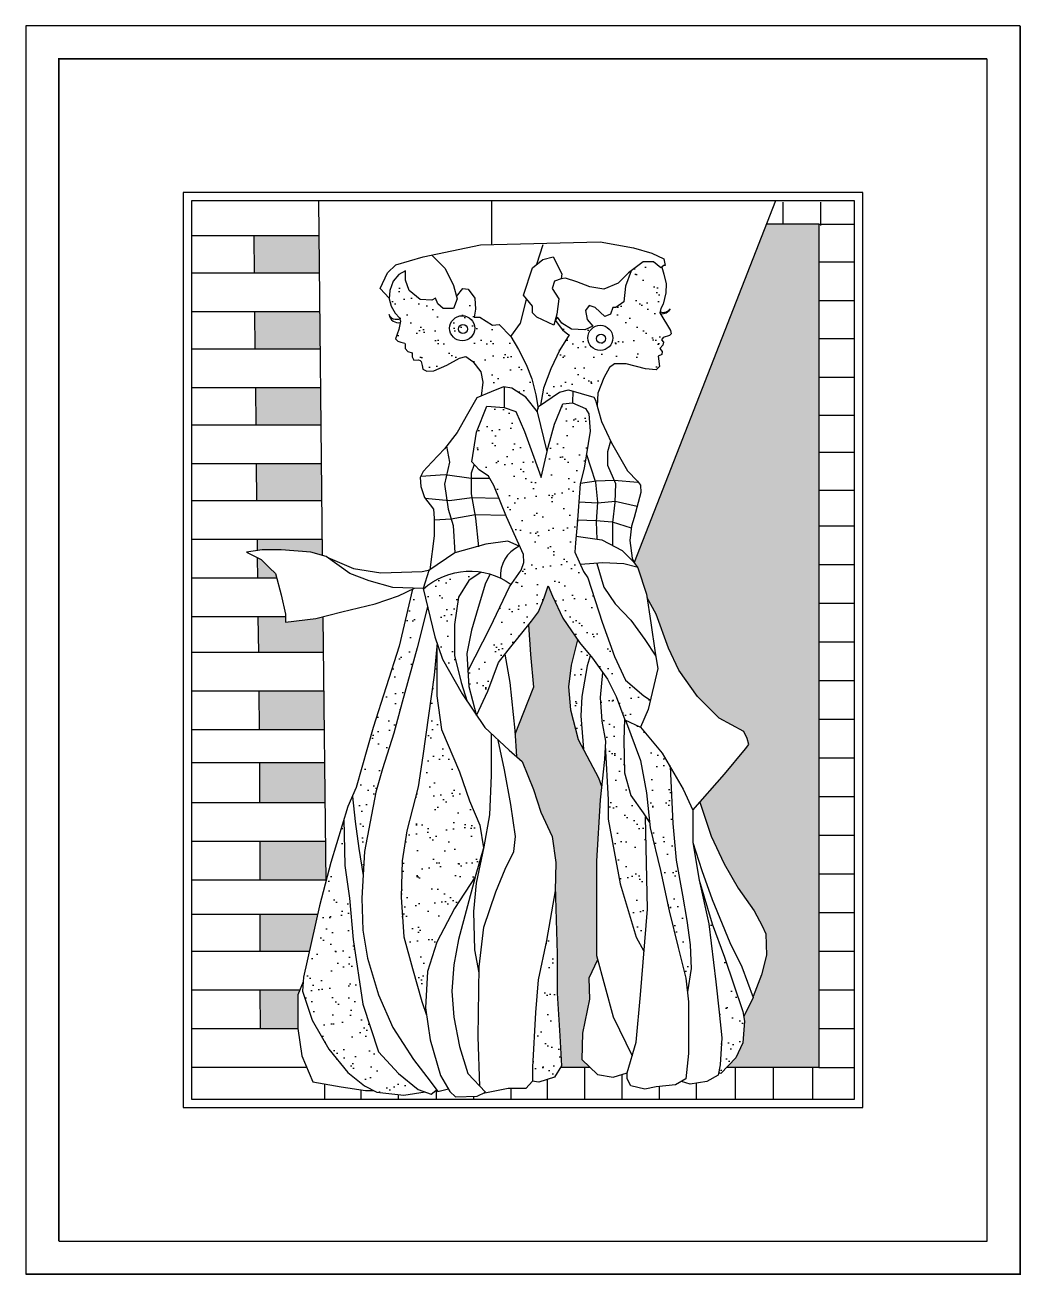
# Model space of a CAD drawing. Extents: x -66030 to 95157, y -13132 to 45879.
# Drawn here: x -57455 to -56854, y 6355 to 7109 of the extents above; entities that cross this region are included whole.
import ezdxf

# ---------------------------------------------------------------- set-up
doc = ezdxf.new("R2010")
doc.units = 0
doc.header["$LTSCALE"] = 100
doc.header["$MEASUREMENT"] = 0
for name, color, linetype in [('3', 11, 'CONTINUOUS'), ('4', 121, 'CONTINUOUS'), ('6', 6, 'CONTINUOUS'), ('7', 105, 'CONTINUOUS')]:
    doc.layers.add(name, color=color, linetype=linetype)

msp = doc.modelspace()

# ---------------------------------------------------------------- hatches: boundary and pattern name
at = {"layer": '3'}
h = msp.add_hatch(dxfattribs=at)
h.set_pattern_fill('AR-SAND', color=256, scale=5, style=0)
h.set_pattern_definition([(37.5, (-57880.589, 6289.045), (-0.314967, 9.63412), [0, -7.6, 0, -8.5, 0, -8.125]), (7.5, (-57880.589, 6289.045), (8.84888, 14.11073), [0, -4.1, 0, -6.85, 0, -2.625]), (327.5, (-57886.739, 6289.045), (15.57071, 0.028295), [0, -2.5, 0, -9, 0, -11.75]), (317.5, (-57886.739, 6289.045), (15.03063, 4.38838), [0, -1.25, 0, -5.9, 0, -6.75])])
h.paths.add_polyline_path([(-57087.61, 6784.92), (-57085.35, 6781.75), (-57080.07, 6765.92), (-57079.74, 6763.73), (-57074.26, 6753.78), (-57066.86, 6733.2), (-57060.53, 6720), (-57049.43, 6704.17), (-57036.23, 6690.97), (-57021.44, 6683.06), (-57019.33, 6678.83), (-57018.27, 6675.14), (-57020.39, 6672.5), (-57033.06, 6657.19), (-57047.93, 6640.27), (-57041.09, 6619.78), (-57033.33, 6603.13), (-57024.71, 6588.48), (-57015.23, 6574.69), (-57010.34, 6565.79), (-57008.04, 6560.91), (-57007.75, 6547.98), (-57010.63, 6536.21), (-57015.84, 6523.03), (-57015.65, 6522.5), (-57021.42, 6510.96), (-57020.93, 6508.25), (-57021.98, 6495.05), (-57026.21, 6486.08), (-57031.78, 6480.19), (-56976.1, 6480.19), (-56976.1, 6989.27), (-57007.7, 6989.27)])
h.paths.add_polyline_path([(-57143.79, 6634.41), (-57137, 6619.7), (-57134.74, 6603.86), (-57135.2, 6589.95), (-57133.95, 6548.89), (-57133.95, 6525.14), (-57132.37, 6499.28), (-57131.31, 6481.33), (-57132.02, 6480.19), (-57114.04, 6480.19), (-57119.17, 6485.02), (-57118.64, 6500.86), (-57114.41, 6521.44), (-57114.94, 6534.11), (-57109.54, 6545.45), (-57110.19, 6547.83), (-57110.19, 6604.84), (-57108.07, 6641.78), (-57107.17, 6650.08), (-57109.13, 6654.98), (-57121.28, 6678.2), (-57126.03, 6696.14), (-57127.09, 6709.87), (-57125.5, 6723.06), (-57121.78, 6738.5), (-57130.63, 6751.32), (-57136.93, 6764.61), (-57139.38, 6770.9), (-57141.83, 6763.56), (-57145.33, 6755.16), (-57149.53, 6749.57), (-57151.3, 6747.36), (-57150.02, 6729.45), (-57148.32, 6709.65), (-57151.72, 6701.17), (-57159.47, 6681.25), (-57158.47, 6667.84), (-57155.12, 6664.96), (-57148.32, 6647.99)])
h.paths.add_polyline_path([(-57290.42, 6503.52), (-57290.42, 6524.09), (-57289.28, 6526.85), (-57313.35, 6526.85), (-57313.31, 6503.52)])
h.paths.add_polyline_path([(-57278.56, 6572.63), (-57313.43, 6572.63), (-57313.39, 6550.19), (-57283.59, 6550.19)])
h.paths.add_polyline_path([(-57273.69, 6593.29), (-57273.94, 6616.62), (-57313.5, 6616.62), (-57313.47, 6593.29)])
h.paths.add_polyline_path([(-57274.18, 6639.96), (-57274.44, 6664.18), (-57313.59, 6664.18), (-57313.54, 6639.96)])
h.paths.add_polyline_path([(-57314.07, 6707.28), (-57313.81, 6683.95), (-57274.65, 6683.95), (-57274.89, 6707.28)])
h.paths.add_polyline_path([(-57297.85, 6748.89), (-57297.85, 6752.17), (-57314.57, 6752.17), (-57314.33, 6730.62), (-57275.14, 6730.62), (-57275.36, 6752.17), (-57275.48, 6752.17), (-57279.58, 6751.12)])
h.paths.add_polyline_path([(-57315.1, 6798.84), (-57315.02, 6792.11), (-57312.1, 6792.53), (-57300.52, 6792.53), (-57282.7, 6791.19), (-57275.75, 6789.21), (-57275.86, 6798.84)])
h.paths.add_polyline_path([(-57314.83, 6775.5), (-57303.32, 6775.5), (-57304.08, 6778.28), (-57307.65, 6781.84), (-57312.55, 6786.74), (-57314.97, 6787.95)])
h.paths.add_polyline_path([(-57315.61, 6844.61), (-57315.36, 6822.17), (-57276.1, 6822.17), (-57276.34, 6844.61)])
h.paths.add_polyline_path([(-57276.58, 6867.94), (-57276.82, 6890.39), (-57316.12, 6890.39), (-57315.87, 6867.94)])
h.paths.add_polyline_path([(-57316.64, 6936.16), (-57316.38, 6913.72), (-57277.07, 6913.72), (-57277.3, 6936.16)])
h.paths.add_polyline_path([(-57277.55, 6959.5), (-57277.79, 6982.03), (-57317.15, 6982.03), (-57316.9, 6959.5)])
h = msp.add_hatch(dxfattribs=at)
h.set_pattern_fill('AR-SAND', color=256, scale=8.333333, style=0)
h.set_pattern_definition([(37.5, (-58007.653, 5330.731), (-0.524945, 16.056865), [0, -12.66667, 0, -14.16667, 0, -13.54167]), (7.5, (-58007.653, 5330.73), (14.74814, 23.51788), [0, -6.83333, 0, -11.41667, 0, -4.375]), (327.5, (-58017.903, 5330.731), (25.95118, 0.04716), [0, -4.16667, 0, -15, 0, -19.58333]), (317.5, (-58017.903, 5330.73), (25.05106, 7.31396), [0, -2.08333, 0, -9.83333, 0, -11.25])])
h.paths.add_polyline_path([(-57216.07, 6906.27), (-57215.42, 6903.87), (-57214.98, 6901.69), (-57212.59, 6900.39), (-57208.45, 6900.61), (-57200.6, 6904.09), (-57192.98, 6908.22), (-57189.06, 6909.31), (-57184.92, 6906.27), (-57180.13, 6899.95), (-57178.82, 6893.86), (-57179.81, 6885.45), (-57173.94, 6887.92), (-57165.95, 6891.21), (-57165.95, 6890.96), (-57161.46, 6890.15), (-57152.99, 6884.8), (-57146, 6876.06), (-57145.49, 6877.96), (-57146.82, 6886.12), (-57149.26, 6895.86), (-57152.63, 6904.47), (-57157.31, 6913.45), (-57161.91, 6921.42), (-57169.04, 6928.54), (-57173.05, 6928.1), (-57180.62, 6933), (-57184.19, 6933), (-57183.3, 6937.89), (-57183.74, 6944.57), (-57187.75, 6949.92), (-57190.87, 6950.36), (-57194.8, 6945.45), (-57194.44, 6944.13), (-57196.66, 6938.34), (-57202.9, 6938.34), (-57206.02, 6941.01), (-57207.36, 6944.57), (-57209.59, 6943.24), (-57216.71, 6943.68), (-57223.4, 6949.02), (-57225.63, 6955.26), (-57225.63, 6961.05), (-57229.58, 6958.73), (-57233.06, 6954.81), (-57235.02, 6949.15), (-57235.46, 6944.14), (-57234.15, 6939.57), (-57231.76, 6935.44), (-57229.14, 6932.61), (-57228.93, 6931.98, 0.000103), (-57228.93, 6931.98, -0.000103), (-57228.93, 6931.98), (-57228.49, 6930.65), (-57229.58, 6925.64), (-57231.54, 6919.98), (-57230.23, 6918.46), (-57228.27, 6918.02), (-57225.87, 6917.37), (-57225.66, 6916.5), (-57225.66, 6914.1), (-57224.13, 6912.36), (-57221.52, 6911.49), (-57221.52, 6909.1), (-57220.43, 6907.14), (-57217.6, 6907.35), (-57216.72, 6906.92)])
h.paths.add_polyline_path([(-57137.85, 6901.83), (-57142.3, 6890.25), (-57144.11, 6879.85), (-57132.6, 6887.82), (-57127.12, 6889.24), (-57111.9, 6884.78), (-57110.89, 6882.96), (-57109.89, 6879.42), (-57109.45, 6887.07), (-57105.9, 6896.43), (-57102.34, 6902.61), (-57099.34, 6904.85), (-57092.41, 6904.85), (-57080.79, 6901.86), (-57074.24, 6901.3), (-57072.17, 6903.17), (-57073.11, 6909.53), (-57070.86, 6910.47), (-57070.68, 6912.34), (-57071.99, 6914.03), (-57070.3, 6916.09), (-57069.93, 6917.96), (-57071.05, 6919.27), (-57070.11, 6920.77), (-57066.18, 6921.89), (-57065.24, 6923.01), (-57065.62, 6925.07), (-57071.99, 6935.56), (-57071.42, 6938.18), (-57070.11, 6940.8), (-57068.43, 6947.73), (-57068.24, 6953.15), (-57069.64, 6958.88), (-57070.94, 6963.21), (-57071.45, 6962.83), (-57075.91, 6966.39), (-57082.15, 6966.39), (-57089.44, 6960.93), (-57092.84, 6951.7), (-57093.73, 6942.35), (-57098.63, 6938.78), (-57100.42, 6938.78), (-57101.75, 6934.78), (-57105.32, 6933.44), (-57111.11, 6938.78), (-57114.68, 6940.12), (-57116.9, 6937), (-57116.01, 6931.66), (-57112.45, 6927.65), (-57117.35, 6925.43), (-57125.37, 6925.87), (-57131.16, 6929.43), (-57133.84, 6933), (-57135.17, 6931.21), (-57130.72, 6925.43), (-57127.6, 6922.75), (-57126.71, 6922.31), (-57132.5, 6913.4)])
h.paths.add_polyline_path([(-57115.56, 6920.53, -1), (-57100.42, 6920.53, -1)], flags=16)
h.paths.add_polyline_path([(-57110.22, 6920.08, -1), (-57104.87, 6920.08, -1)], flags=0)
h.paths.add_polyline_path([(-57175.43, 6837), (-57172.28, 6831.41), (-57164.58, 6812.52), (-57154.43, 6789.79), (-57154.08, 6784.89), (-57155.83, 6780.34), (-57162.83, 6770.2), (-57174.38, 6745.72), (-57187.91, 6719.39), (-57187.38, 6710.22), (-57182.73, 6692.77), (-57182.6, 6692.59), (-57175.78, 6707.25), (-57169.48, 6724.73), (-57163.53, 6732.08), (-57149.53, 6749.57), (-57145.33, 6755.16), (-57141.83, 6763.56), (-57139.38, 6770.9), (-57136.93, 6764.61), (-57130.63, 6751.32), (-57120.48, 6736.63), (-57112.78, 6727.18), (-57103.68, 6714.59), (-57098.43, 6704.1), (-57093.17, 6690.01), (-57083.77, 6685.69), (-57079.01, 6696.25), (-57077.68, 6701.93), (-57081.63, 6704.45), (-57092.83, 6713.89), (-57099.48, 6728.23), (-57106.83, 6748.87), (-57115.58, 6775.8), (-57118.03, 6779.64), (-57123.28, 6791.19), (-57122.93, 6796.78), (-57121.88, 6807.97), (-57120.1, 6832.94), (-57120.01, 6832.95), (-57117.68, 6841.9), (-57114.18, 6864.28), (-57114.88, 6874.78), (-57116.98, 6877.92), (-57124.68, 6881.33), (-57130.63, 6880.72), (-57135.53, 6868.48), (-57139.38, 6854.49), (-57143.58, 6836.3), (-57148.13, 6848.54), (-57153.73, 6863.93), (-57158.98, 6876.17), (-57165.95, 6878.52), (-57176.54, 6879.23), (-57182.78, 6863.58), (-57185.58, 6845.75), (-57181.03, 6840.85)])
h.paths.add_polyline_path([(-57207.76, 6740.2), (-57203.24, 6726.62), (-57191.35, 6705.69), (-57188.3, 6701.12), (-57191.91, 6712.48), (-57195.88, 6728.89), (-57195.88, 6747.55), (-57193.61, 6763.96), (-57187.38, 6774.14), (-57179.82, 6779.18, 0.224142), (-57214.88, 6769.01)])
h.paths.add_polyline_path([(-57245.13, 6685.33), (-57255.32, 6649.12), (-57257.6, 6644.05), (-57255.87, 6628.68), (-57253.67, 6612.43), (-57251.09, 6596.19), (-57250.22, 6610.65), (-57243.43, 6646.29), (-57239.47, 6660.43), (-57232.67, 6681.93), (-57227.58, 6700.6), (-57218.52, 6733.41), (-57212.2, 6758.16), (-57214.97, 6769.37), (-57220.09, 6769.5), (-57221.39, 6768.88), (-57229.28, 6734.54)])
h.paths.add_polyline_path([(-57186.82, 6641.2), (-57193.05, 6658.74), (-57203.8, 6684.19), (-57206.63, 6704.56), (-57206.63, 6735.11), (-57208.33, 6717.01), (-57215.12, 6668.35), (-57217.95, 6649.69), (-57224.75, 6623.1), (-57227.58, 6604.99), (-57228.14, 6582.93), (-57226.45, 6559.17), (-57221.35, 6539.94), (-57215.69, 6520.13), (-57212.79, 6511.85), (-57213.43, 6516.17), (-57212.29, 6538.24), (-57206.63, 6555.78), (-57195.88, 6576.14), (-57183.42, 6595.38), (-57178.53, 6612.76), (-57180.59, 6626.49)])
h.paths.add_polyline_path([(-57257.02, 6557.47), (-57259.28, 6582.36), (-57262.11, 6602.16), (-57262.73, 6630.08), (-57270.6, 6603.86), (-57277.4, 6577.84), (-57287.02, 6534.84), (-57287.59, 6526.36), (-57281.93, 6508.82), (-57271.74, 6491.28), (-57260.41, 6477.14), (-57250.22, 6469.22), (-57242.86, 6465.26), (-57226.45, 6463.56), (-57213.77, 6465.46), (-57217.95, 6466.96), (-57229.84, 6476.57), (-57241.73, 6489.59), (-57251.36, 6518.44)])
h.paths.add_polyline_path([(-57133.95, 6525.14), (-57133.95, 6548.89), (-57135.2, 6589.95), (-57135.3, 6586.89), (-57140.4, 6556.91), (-57145.49, 6533.15), (-57147.19, 6513.35), (-57148.89, 6480.53), (-57148.89, 6471.89), (-57145.05, 6471.3), (-57135.54, 6474.47), (-57131.31, 6481.33), (-57132.37, 6499.28)])
h.paths.add_polyline_path([(-57080.63, 6631.51), (-57082.19, 6633.86), (-57089.59, 6644.42), (-57093.29, 6658.14), (-57093.81, 6677.67), (-57093.29, 6690.32), (-57098.43, 6704.1), (-57103.68, 6714.59), (-57106.57, 6718.58), (-57108.07, 6703.53), (-57107.02, 6689.28), (-57104.91, 6677.14), (-57105.02, 6674.67), (-57103.32, 6641.78), (-57103.32, 6630.17), (-57095.93, 6591.11), (-57086.42, 6558.92), (-57081.63, 6550.4), (-57079.55, 6575.81)])
h.paths.add_polyline_path([(-57127.09, 6709.87), (-57126.03, 6696.14), (-57121.28, 6678.2), (-57118.18, 6672.28), (-57119.69, 6692.45), (-57119.17, 6704.06), (-57116, 6722.53), (-57114.06, 6728.74), (-57120.48, 6736.63), (-57121.78, 6738.5), (-57125.5, 6723.06)])
h.paths.add_polyline_path([(-57065.87, 6661.86), (-57070.56, 6669.86), (-57083.77, 6685.69), (-57092.73, 6689.81), (-57083.78, 6665.53), (-57080.08, 6646), (-57077.97, 6624.89), (-57071.63, 6599.03), (-57066.35, 6574.75), (-57061.07, 6552.58), (-57056.31, 6534.11), (-57055.4, 6525.86), (-57053.15, 6539.92), (-57053.67, 6554.17), (-57055.79, 6568.94), (-57058.43, 6584.25), (-57062.12, 6605.36), (-57064.24, 6627.53)])
h.paths.add_polyline_path([(-57034.66, 6498.22), (-57035.72, 6481.86), (-57036.54, 6476.92), (-57035.19, 6476.58), (-57026.21, 6486.08), (-57021.98, 6495.05), (-57020.93, 6508.25), (-57021.98, 6514.05), (-57033.07, 6546.78), (-57040.47, 6566.83), (-57048.39, 6593.22), (-57042.58, 6566.83), (-57038.36, 6532), (-57036.24, 6513.53)])

# ---------------------------------------------------------------- linework, layer by layer
for p, q in [((-56954.64, 6989.04), (-56976.1, 6989.04)), ((-57277.79, 6982.03), (-57354.1, 6982.03)), ((-56954.64, 6966.18), (-56976.1, 6966.18)), ((-57277.55, 6959.5), (-57354.64, 6959.5)), ((-56954.64, 6942.85), (-56976.1, 6942.85)), ((-57277.3, 6936.16), (-57354.64, 6936.16)), ((-56954.64, 6919.96), (-56976.1, 6919.96)), ((-57277.07, 6913.72), (-57354.64, 6913.72)), ((-56954.64, 6896.62), (-56976.1, 6896.62)), ((-57276.82, 6890.39), (-57354.64, 6890.39)), ((-56954.64, 6873.74), (-56976.1, 6873.74)), ((-57276.58, 6867.94), (-57354.64, 6867.94)), ((-56954.64, 6851.29), (-56976.1, 6851.29)), ((-57276.34, 6844.61), (-57354.64, 6844.61)), ((-56954.64, 6828.41), (-56976.1, 6828.41)), ((-57276.1, 6822.17), (-57354.64, 6822.17)), ((-56954.64, 6806.85), (-56976.1, 6806.85)), ((-57275.86, 6798.84), (-57354.64, 6798.84)), ((-56954.64, 6783.52), (-56976.1, 6783.52)), ((-57303.32, 6775.5), (-57354.64, 6775.5)), ((-56954.64, 6760.19), (-56976.1, 6760.19)), ((-57297.85, 6752.17), (-57354.64, 6752.17)), ((-57275.36, 6752.17), (-57275.48, 6752.17)), ((-56954.64, 6736.85), (-56976.1, 6736.85)), ((-57275.14, 6730.62), (-57354.64, 6730.62)), ((-56954.64, 6713.52), (-56976.1, 6713.52)), ((-57274.89, 6707.28), (-57354.64, 6707.28)), ((-57274.65, 6683.95), (-57354.64, 6683.95)), ((-56954.64, 6690.19), (-56976.1, 6690.19)), ((-57274.44, 6664.18), (-57354.64, 6664.18)), ((-56954.64, 6666.85), (-56976.1, 6666.85)), ((-57274.18, 6639.96), (-57354.64, 6639.96)), ((-56954.64, 6643.52), (-56976.1, 6643.52)), ((-57273.94, 6616.62), (-57354.64, 6616.62)), ((-56954.64, 6620.19), (-56976.1, 6620.19)), ((-57273.69, 6593.29), (-57354.64, 6593.29)), ((-56954.64, 6596.85), (-56976.1, 6596.85)), ((-57278.56, 6572.63), (-57354.64, 6572.63)), ((-56954.64, 6573.52), (-56976.1, 6573.52)), ((-57283.59, 6550.19), (-57354.64, 6550.19)), ((-56954.64, 6550.19), (-56976.1, 6550.19)), ((-57289.28, 6526.85), (-57354.64, 6526.85)), ((-56954.64, 6526.85), (-56976.1, 6526.85)), ((-57290.39, 6503.52), (-57354.64, 6503.52)), ((-56954.64, 6503.52), (-56976.1, 6503.52))]:
    msp.add_line(p, q, dxfattribs=at)
for points in [[(-57278.01, 7003.16), (-57275.75, 6789.21)], [(-57173.69, 7003.16), (-57173.69, 6976.79)], [(-57002.27, 7003.16), (-57087.61, 6784.92)], [(-56997.78, 7002.5), (-56997.78, 6989.27)], [(-56975.06, 7002.5), (-56975.06, 6988.25)], [(-57007.7, 6989.27), (-56976.1, 6989.27), (-56976.1, 6480.19), (-57031.78, 6480.19)], [(-57317.15, 6982.03), (-57316.9, 6959.5)], [(-57235.43, 6944.57), (-57240.78, 6950.36), (-57236.32, 6959.71), (-57231.42, 6964.61), (-57214.93, 6969.51), (-57180.18, 6976.63), (-57107.99, 6978.41), (-57087.94, 6974.85), (-57076.8, 6971.73), (-57069.67, 6968.17), (-57068.78, 6964.16), (-57069.67, 6964.16), (-57071.45, 6962.83), (-57075.91, 6966.39), (-57082.15, 6966.39), (-57091.06, 6959.71), (-57097.3, 6953.48), (-57105.76, 6949.92), (-57114.23, 6951.25), (-57122.25, 6954.37), (-57128.93, 6956.59), (-57131.61, 6956.15)], [(-57209.59, 6970.4), (-57201.57, 6962.38), (-57196.66, 6952.14), (-57194.44, 6944.13), (-57196.66, 6938.34), (-57202.9, 6938.34), (-57206.02, 6941.01), (-57207.36, 6944.57), (-57209.59, 6943.24), (-57216.71, 6943.68), (-57223.4, 6949.02), (-57225.63, 6955.26), (-57225.63, 6961.05)], [(-57142.75, 6976.63), (-57146.44, 6964.83)], [(-57131.61, 6956.15), (-57135.62, 6954.81), (-57136.96, 6950.36), (-57132.94, 6944.13), (-57134.28, 6934.78), (-57136.06, 6928.1), (-57146.31, 6933), (-57148.99, 6935.67), (-57148.99, 6939.67), (-57154.33, 6946.35), (-57148.99, 6962.83), (-57142.75, 6967.73), (-57136.51, 6969.51), (-57131.16, 6959.27), (-57131.61, 6956.15)], [(-57070.94, 6963.21), (-57069.64, 6958.88), (-57068.24, 6953.15), (-57068.43, 6947.73), (-57070.11, 6940.8), (-57071.42, 6938.18), (-57071.99, 6935.56), (-57065.62, 6925.07), (-57065.24, 6923.01), (-57066.18, 6921.89), (-57070.11, 6920.77), (-57071.05, 6919.27), (-57069.93, 6917.96), (-57070.3, 6916.09), (-57071.99, 6914.03), (-57070.68, 6912.34), (-57070.86, 6910.47), (-57073.11, 6909.53), (-57072.17, 6903.17), (-57074.24, 6901.3), (-57080.79, 6901.86), (-57092.41, 6904.85), (-57099.34, 6904.85), (-57102.34, 6902.61), (-57105.9, 6896.43), (-57109.45, 6887.07), (-57109.89, 6879.42)], [(-57225.63, 6961.05), (-57229.58, 6958.73), (-57233.06, 6954.81), (-57235.02, 6949.15), (-57235.46, 6944.14), (-57234.15, 6939.57), (-57231.76, 6935.44), (-57229.14, 6932.61), (-57228.49, 6930.65), (-57229.58, 6925.64), (-57231.54, 6919.98), (-57230.23, 6918.46), (-57228.27, 6918.02), (-57225.87, 6917.37), (-57225.66, 6916.5), (-57225.66, 6914.1), (-57224.13, 6912.36), (-57221.52, 6911.49), (-57221.52, 6909.1), (-57220.43, 6907.14), (-57217.6, 6907.35), (-57216.72, 6906.92), (-57216.07, 6906.27), (-57215.42, 6903.87), (-57214.98, 6901.69), (-57212.59, 6900.39), (-57208.45, 6900.61), (-57200.6, 6904.09), (-57192.98, 6908.22), (-57189.06, 6909.31), (-57184.92, 6906.27), (-57180.13, 6899.95), (-57178.82, 6893.86), (-57179.81, 6885.45)], [(-57089.44, 6960.93), (-57092.84, 6951.7), (-57093.73, 6942.35), (-57098.63, 6938.78), (-57100.42, 6938.78), (-57101.75, 6934.78), (-57105.32, 6933.44), (-57111.11, 6938.78), (-57114.68, 6940.12), (-57116.9, 6937), (-57116.01, 6931.66), (-57112.45, 6927.65), (-57117.35, 6925.43), (-57125.37, 6925.87), (-57131.16, 6929.43), (-57133.84, 6933), (-57135.17, 6931.21), (-57130.72, 6925.43), (-57127.6, 6922.75), (-57126.71, 6922.31), (-57132.5, 6913.4), (-57137.85, 6901.83), (-57142.3, 6890.25), (-57144.11, 6879.85)], [(-57194.8, 6945.45), (-57190.87, 6950.36), (-57187.75, 6949.92), (-57183.74, 6944.57), (-57183.3, 6937.89), (-57184.19, 6933), (-57180.62, 6933), (-57173.05, 6928.1), (-57169.04, 6928.54), (-57161.91, 6921.42), (-57156.12, 6929.43), (-57152.55, 6943.68)], [(-57316.64, 6936.16), (-57316.38, 6913.72)], [(-57161.91, 6921.42), (-57157.31, 6913.45), (-57152.63, 6904.47), (-57149.26, 6895.86), (-57146.82, 6886.12), (-57145.49, 6877.96)], [(-57316.12, 6890.39), (-57315.87, 6867.94)], [(-57139.98, 6851.91), (-57145.87, 6875.9), (-57152.99, 6884.8), (-57161.46, 6890.15), (-57166.36, 6891.04), (-57173.94, 6887.92), (-57182.4, 6884.36), (-57188.2, 6874.56), (-57194.43, 6863.43), (-57202.01, 6853.63), (-57209.58, 6845.62), (-57214.93, 6839.83), (-57216.71, 6836.27), (-57216.27, 6830.93), (-57214.04, 6824.25), (-57208.69, 6817.12), (-57208.25, 6811.78), (-57208.25, 6801.09), (-57210.84, 6780.45)], [(-57165.95, 6890.99), (-57165.95, 6878.52)], [(-57146, 6876.06), (-57145.19, 6879.1), (-57132.6, 6887.82), (-57127.12, 6889.24), (-57111.9, 6884.78), (-57110.89, 6882.96), (-57107.23, 6869.98), (-57101.14, 6857.2), (-57091.6, 6840.36), (-57085.52, 6834.08), (-57083.69, 6831.64), (-57083.49, 6827.18), (-57087.55, 6812.17), (-57089.17, 6806.9), (-57090.18, 6798.18), (-57088.76, 6787.63), (-57087.62, 6784.93)], [(-57124.5, 6888.48), (-57124.68, 6881.33)], [(-57187.91, 6719.39), (-57174.38, 6745.72), (-57162.83, 6770.2), (-57155.83, 6780.34), (-57154.08, 6784.89), (-57154.43, 6789.79), (-57164.58, 6812.52), (-57172.28, 6831.41), (-57175.43, 6837), (-57181.03, 6840.85), (-57185.58, 6845.75), (-57182.78, 6863.58), (-57176.54, 6879.23), (-57165.95, 6878.52), (-57158.98, 6876.17), (-57153.73, 6863.93), (-57148.13, 6848.54), (-57143.58, 6836.3), (-57139.38, 6854.49), (-57135.53, 6868.48), (-57130.63, 6880.72), (-57124.68, 6881.33), (-57116.98, 6877.92), (-57114.88, 6874.78), (-57114.18, 6864.28), (-57117.68, 6841.9), (-57120.13, 6832.46), (-57121.88, 6807.97), (-57122.93, 6796.78), (-57123.28, 6791.19), (-57118.03, 6779.64), (-57115.58, 6775.8), (-57106.83, 6748.87), (-57099.48, 6728.23), (-57092.83, 6713.89), (-57081.63, 6704.45), (-57077.68, 6701.93)], [(-57101.74, 6858.21), (-57103.57, 6851.72), (-57103.57, 6843.81), (-57098.9, 6832.66), (-57099.31, 6821.09), (-57100.73, 6809.13), (-57100.73, 6795.34)], [(-57200.84, 6855.15), (-57198.92, 6845.57), (-57202.04, 6832.21), (-57199.81, 6817.07), (-57196.7, 6807.28), (-57195.82, 6790.74)], [(-57116.41, 6850.07), (-57113.92, 6842.8), (-57110.88, 6833.47), (-57109.66, 6821.3), (-57110.47, 6809.53), (-57110.07, 6798.99)], [(-57315.61, 6844.61), (-57315.36, 6822.17)], [(-57184.05, 6844.1), (-57186, 6838.89), (-57186, 6826.42), (-57183.33, 6811.73), (-57181.55, 6794.36)], [(-57216.31, 6837.08), (-57201.6, 6838), (-57186, 6835.78), (-57174.74, 6835.78)], [(-57120.01, 6832.95), (-57110.47, 6834.28), (-57099.71, 6834.68), (-57085.3, 6833.47)], [(-57213.67, 6823.76), (-57198.92, 6822.42), (-57185.56, 6824.2), (-57169.14, 6823.7)], [(-57120.92, 6821.52), (-57109.46, 6820.89), (-57099.11, 6821.91), (-57085.71, 6818.98)], [(-57208.25, 6810.75), (-57198.03, 6811.29), (-57183.33, 6813.96), (-57164.97, 6813.47)], [(-57121.68, 6810.75), (-57110.47, 6810.34), (-57100.93, 6809.53), (-57089.3, 6805.8)], [(-57157.04, 6794.75), (-57163.72, 6797.87), (-57177.09, 6796.09), (-57195.81, 6790.75), (-57211.4, 6780.06), (-57214.97, 6769.37), (-57233.24, 6769.82), (-57247.49, 6773.83), (-57259.08, 6778.28), (-57273.34, 6788.52), (-57282.7, 6791.19), (-57300.52, 6792.53), (-57312.1, 6792.53), (-57321.46, 6791.19), (-57312.55, 6786.74), (-57307.65, 6781.84), (-57304.08, 6778.28), (-57300.52, 6765.37), (-57297.85, 6753.79), (-57297.85, 6748.89), (-57279.58, 6751.12), (-57263.98, 6755.13), (-57243.93, 6760.02), (-57229.67, 6764.92), (-57220.09, 6769.5)], [(-57315.1, 6798.84), (-57315.02, 6792.11)], [(-57122.55, 6800.86), (-57107, 6798.64), (-57094.86, 6792.31), (-57087.99, 6785.45), (-57085.35, 6781.75), (-57080.07, 6765.92), (-57077.43, 6748.5), (-57074.79, 6730.56), (-57073.2, 6721.06), (-57079.01, 6696.25), (-57083.77, 6685.69), (-57070.56, 6669.86), (-57057.89, 6648.22), (-57052.08, 6635.55), (-57033.06, 6657.19), (-57020.39, 6672.5), (-57018.27, 6675.14), (-57019.33, 6678.83), (-57021.44, 6683.06), (-57036.23, 6690.97), (-57049.43, 6704.17), (-57060.53, 6720), (-57066.86, 6733.2), (-57074.26, 6753.78), (-57079.74, 6763.73)], [(-57314.97, 6787.95), (-57314.83, 6775.5)], [(-57272.45, 6788.08), (-57256.85, 6781.4), (-57240.37, 6778.72), (-57215.41, 6779.62), (-57210.84, 6780.45)], [(-57119.96, 6783.88), (-57106.48, 6784.92), (-57093.8, 6784.39), (-57085.88, 6782.28)], [(-57110.17, 6784.39), (-57105.95, 6770.14), (-57099.08, 6760.11), (-57089.58, 6750.09), (-57081.12, 6738.47), (-57074.43, 6728.45)], [(-57179.82, 6779.18), (-57187.38, 6774.14), (-57193.61, 6763.96), (-57195.88, 6747.55), (-57195.88, 6728.89), (-57191.91, 6712.48), (-57188.3, 6701.12)], [(-57174.43, 6777.96), (-57177.19, 6772.45), (-57181.72, 6757.74), (-57185.69, 6744.16), (-57188.52, 6730.02), (-57187.38, 6710.22), (-57182.86, 6693.25)], [(-57221.39, 6768.88), (-57229.28, 6734.54), (-57245.13, 6685.33), (-57255.32, 6649.12), (-57260.41, 6637.8), (-57270.6, 6603.86), (-57277.4, 6577.84), (-57287.02, 6534.84), (-57287.59, 6526.36), (-57281.93, 6508.82), (-57271.74, 6491.28), (-57260.41, 6477.14), (-57250.22, 6469.22), (-57242.86, 6465.26), (-57226.45, 6463.56), (-57213.77, 6465.46)], [(-57214.97, 6769.37), (-57207.76, 6740.2), (-57203.24, 6726.62), (-57191.35, 6705.69), (-57177.76, 6685.33), (-57163.04, 6671.75), (-57155.12, 6664.96), (-57148.32, 6647.99), (-57143.79, 6634.41), (-57137, 6619.7), (-57134.74, 6603.86), (-57135.3, 6586.89), (-57140.4, 6556.91), (-57145.49, 6533.15), (-57147.19, 6513.35), (-57148.89, 6480.53), (-57148.89, 6472.05), (-57152.85, 6467.52), (-57163.61, 6467.52), (-57177.76, 6464.69), (-57177.98, 6464.91)], [(-57182.6, 6692.59), (-57175.78, 6707.25), (-57169.48, 6724.73), (-57163.53, 6732.08), (-57149.53, 6749.57), (-57145.33, 6755.16), (-57141.83, 6763.56), (-57139.38, 6770.9), (-57136.93, 6764.61), (-57130.63, 6751.32), (-57120.48, 6736.63), (-57112.78, 6727.18), (-57103.68, 6714.59), (-57098.43, 6704.1), (-57093.17, 6690.01), (-57083.77, 6685.69)], [(-57314.57, 6752.17), (-57314.33, 6730.62)], [(-57275.36, 6752.2), (-57273.68, 6592.09)], [(-57212.2, 6758.16), (-57218.52, 6733.41), (-57227.58, 6700.6), (-57232.67, 6681.93), (-57239.47, 6660.43), (-57243.43, 6646.29), (-57250.22, 6610.65), (-57251.92, 6582.36), (-57251.36, 6563.13), (-57248.52, 6546.16), (-57241.73, 6524.09), (-57233.24, 6504.29), (-57220.79, 6485.06), (-57210.6, 6472.05), (-57206.07, 6465.83), (-57199.56, 6467.27)], [(-57151.3, 6747.36), (-57150.02, 6729.45), (-57148.32, 6709.65), (-57151.72, 6701.17), (-57159.47, 6681.25)], [(-57206.51, 6736.43), (-57208.33, 6717.01), (-57215.12, 6668.35), (-57217.95, 6649.69), (-57224.75, 6623.1), (-57227.58, 6604.99), (-57228.14, 6582.93), (-57226.45, 6559.17), (-57221.35, 6539.94), (-57215.69, 6520.13), (-57212.79, 6511.85)], [(-57121.81, 6738.37), (-57125.5, 6723.06), (-57127.09, 6709.87), (-57126.03, 6696.14), (-57121.28, 6678.2), (-57109.13, 6654.98), (-57107.17, 6650.08)], [(-57206.63, 6735.11), (-57206.63, 6704.56), (-57203.8, 6684.19), (-57193.05, 6658.74), (-57186.82, 6641.2), (-57180.59, 6626.49), (-57178.53, 6612.76)], [(-57165.54, 6729.61), (-57162.48, 6712.48), (-57159.64, 6683.63), (-57158.47, 6667.84)], [(-57114.06, 6728.74), (-57116, 6722.53), (-57119.17, 6704.06), (-57119.69, 6692.45), (-57118.18, 6672.28)], [(-57106.57, 6718.58), (-57108.07, 6703.53), (-57107.02, 6689.28), (-57104.91, 6677.14), (-57105.43, 6666.06), (-57108.07, 6641.78), (-57110.19, 6604.84), (-57110.19, 6547.83), (-57100.15, 6510.89), (-57088.82, 6487.2)], [(-57314.07, 6707.28), (-57313.81, 6683.95)], [(-57093.29, 6690.34), (-57093.81, 6677.67), (-57093.29, 6658.14), (-57089.59, 6644.42), (-57082.19, 6633.86), (-57078.28, 6628)], [(-57092.73, 6689.81), (-57083.78, 6665.53), (-57080.08, 6646), (-57077.97, 6624.89), (-57071.63, 6599.03), (-57066.35, 6574.75), (-57061.07, 6552.58), (-57056.31, 6534.11), (-57054.73, 6519.86), (-57054.73, 6488.72), (-57056.31, 6473.41), (-57062.65, 6469.72), (-57074.27, 6468.66), (-57081.14, 6467.08), (-57089.59, 6469.19), (-57091.7, 6473.41), (-57091.7, 6477.11)], [(-57173.8, 6681.37), (-57173.8, 6656.47), (-57174.93, 6632.71), (-57178.33, 6613.48), (-57183.42, 6595.38), (-57195.88, 6576.14), (-57206.63, 6555.78), (-57212.29, 6538.24), (-57213.43, 6516.17), (-57210.6, 6496.94), (-57204.37, 6475.44), (-57198.71, 6465.83), (-57195.31, 6462.43), (-57182.29, 6463), (-57177.19, 6465.26)], [(-57180.64, 6468.89), (-57181.72, 6498.64), (-57181.16, 6541.07), (-57178.33, 6564.83), (-57170.97, 6586.32), (-57165.31, 6599.9), (-57160.21, 6610.65), (-57159.08, 6619.7), (-57161.91, 6638.94), (-57165.87, 6659.87), (-57169.56, 6677.76)], [(-57105.02, 6674.67), (-57103.32, 6641.78), (-57103.32, 6630.17), (-57095.93, 6591.11), (-57086.42, 6558.92), (-57081.67, 6550.47)], [(-57313.59, 6664.18), (-57313.54, 6639.96)], [(-57065.87, 6661.86), (-57064.24, 6627.53), (-57062.12, 6605.36), (-57058.43, 6584.25), (-57055.79, 6568.94), (-57053.67, 6554.17), (-57053.15, 6539.92), (-57055.4, 6525.86)], [(-57257.57, 6643.74), (-57255.87, 6628.68), (-57253.67, 6612.43), (-57251.09, 6596.19)], [(-57047.93, 6640.27), (-57041.09, 6619.78), (-57033.33, 6603.13), (-57024.71, 6588.48), (-57015.23, 6574.69), (-57010.34, 6565.79), (-57008.04, 6560.91), (-57007.75, 6547.98), (-57010.63, 6536.21), (-57015.84, 6523.03)], [(-57109.66, 6545.19), (-57114.94, 6534.11), (-57114.41, 6521.44), (-57118.64, 6500.86), (-57119.17, 6485.02), (-57109.66, 6476.05), (-57100.15, 6474.47), (-57091.7, 6477.11), (-57086.42, 6495.58), (-57083.78, 6524.08), (-57079.55, 6575.81), (-57080.63, 6631.51)], [(-57052.08, 6635.55), (-57052.09, 6615.92), (-57048.39, 6593.22), (-57042.58, 6566.83), (-57038.36, 6532), (-57036.24, 6513.53), (-57034.66, 6498.22), (-57035.72, 6481.86), (-57036.77, 6475.52), (-57043.64, 6471.83), (-57053.67, 6470.25), (-57059.09, 6471.79)], [(-57262.73, 6630.08), (-57262.11, 6602.16), (-57259.28, 6582.36), (-57257.02, 6557.47), (-57251.36, 6518.44), (-57241.73, 6489.59), (-57229.84, 6476.57), (-57217.95, 6466.96), (-57210.03, 6464.13), (-57207.2, 6466.39)], [(-57313.5, 6616.62), (-57313.47, 6593.29)], [(-57052.09, 6615.92), (-57046.81, 6599.03), (-57040.47, 6581.61), (-57029.91, 6555.75), (-57022.51, 6540.97), (-57015.65, 6522.5), (-57021.42, 6510.96)], [(-57178.33, 6613.48), (-57182.86, 6591.42), (-57184.55, 6574.44), (-57183.99, 6551.25), (-57181.21, 6537.35)], [(-57183.55, 6595.18), (-57193.61, 6557.47), (-57196.44, 6542.2), (-57197.57, 6526.36), (-57196.44, 6510.52), (-57193.05, 6492.98), (-57187.95, 6476.57), (-57177.19, 6465.26)], [(-57048.39, 6593.22), (-57040.47, 6566.83), (-57033.07, 6546.78), (-57021.98, 6514.05), (-57020.93, 6508.25), (-57021.98, 6495.05), (-57026.21, 6486.08), (-57035.19, 6476.58), (-57036.54, 6476.92)], [(-57135.2, 6589.95), (-57133.95, 6548.89), (-57133.95, 6525.14), (-57132.37, 6499.28), (-57131.31, 6481.33), (-57135.54, 6474.47), (-57145.05, 6471.3), (-57149.01, 6471.91)], [(-57313.43, 6572.63), (-57313.39, 6550.19)], [(-57313.35, 6526.85), (-57313.31, 6503.52)], [(-57287.22, 6531.85), (-57290.42, 6524.09), (-57290.42, 6503.73), (-57288.15, 6487.32), (-57281.36, 6471.48), (-57264.38, 6468.65), (-57249.66, 6466.39), (-57245.13, 6466.39)], [(-57285.09, 6480.19), (-57354.64, 6480.19)], [(-57114.04, 6480.19), (-57132.02, 6480.19)], [(-57117.54, 6480.19), (-57117.54, 6461.19)], [(-57026.67, 6480.19), (-57026.67, 6461.19)], [(-57003.72, 6480.19), (-57003.72, 6461.19)], [(-56979.85, 6480.19), (-56979.85, 6461.19)], [(-56976.1, 6480.19), (-56954.64, 6480.19)], [(-57140.03, 6472.97), (-57140.03, 6461.19)], [(-57095.05, 6476.06), (-57095.05, 6461.19)], [(-57274.51, 6470.34), (-57274.51, 6461.19)], [(-57252.48, 6466.82), (-57252.48, 6461.19)], [(-57207.04, 6467.16), (-57207.04, 6461.19)], [(-57162.06, 6467.52), (-57162.06, 6461.19)], [(-57072.56, 6468.82), (-57072.56, 6461.19)], [(-57050.07, 6470.81), (-57050.07, 6461.19)], [(-57229.99, 6463.93), (-57229.99, 6461.19)], [(-57184.55, 6462.9), (-57184.55, 6461.19)]]:
    msp.add_lwpolyline(points, dxfattribs=at)
for points in [[(-57228.93, 6931.98, -0.431257), (-57235.46, 6934.56, 0.42375), (-57228.65, 6929.74, 1.910267)], [(-57071.81, 6936.39, 0.385379), (-57065.92, 6938.07, -0.353177), (-57071.67, 6935.03, -0.353177)], [(-57157.04, 6794.75, 0.315088), (-57168.14, 6775.55, -1.502805)], [(-57214.97, 6768.93, -0.349707), (-57161.74, 6771.78, -0.349707)]]:
    msp.add_lwpolyline(points, format="xyb", dxfattribs=at)
for centre, radius in [((-57191.32, 6926.32), 7.57), ((-57190.87, 6925.87), 2.67), ((-57107.99, 6920.53), 7.57), ((-57107.55, 6920.08), 2.67)]:
    msp.add_circle(centre, radius, dxfattribs=at)
at = {"layer": '4'}
for points in [[(-56854.64, 7108.83), (-57454.64, 7108.83), (-57454.64, 6355.51)], [(-57434.64, 6375.51), (-56874.64, 6375.51), (-56874.64, 7088.83)]]:
    msp.add_lwpolyline(points, dxfattribs=at)
msp.add_lwpolyline([(-57359.64, 6456.19), (-56949.64, 6456.19), (-56949.64, 7008.16), (-57359.64, 7008.16)], close=True, dxfattribs=at)
at = {"layer": '6', "const_width": 1}
for points in [[(-57454.64, 6355.51), (-56854.64, 6355.51), (-56854.64, 7108.83)], [(-56874.64, 7088.83), (-57434.64, 7088.83), (-57434.64, 6375.51)]]:
    msp.add_lwpolyline(points, dxfattribs=at)
at = {"layer": '7'}
msp.add_lwpolyline([(-57354.64, 6461.19), (-56954.64, 6461.19), (-56954.64, 7003.16), (-57354.64, 7003.16)], close=True, dxfattribs=at)

doc.saveas('drawing.dxf')
